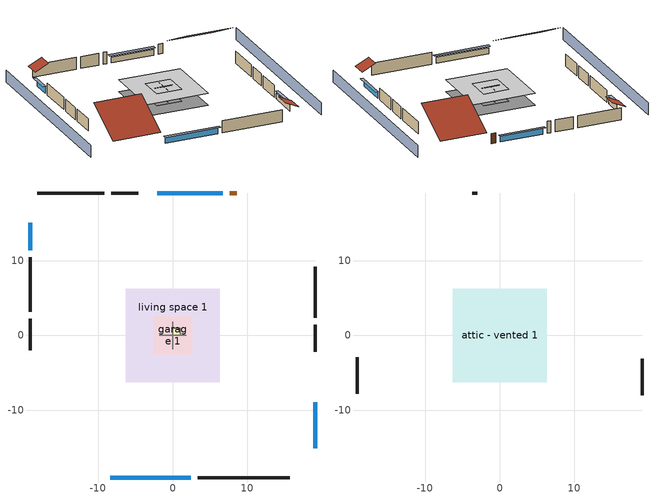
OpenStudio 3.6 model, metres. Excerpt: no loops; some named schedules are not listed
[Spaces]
garage 1
 floor foundation (Slab1 construction): -2.59,-2.59 -2.59,2.59 2.59,2.59 2.59,-2.59 z0
 wall outside (Wall1 construction): -19.08,10.5 -19.08,3.19 z0:2.44
 wall outside (Wall2 construction): -4.6,19.08 -8.26,19.08 z0:2.44
 wall outside (Wall12 construction): 19.08,-2.2 19.08,1.46 z0:2.44
 wall to living space 1 (Wall5 construction Reversed): -1.83,0 1.83,0 z0:2.44
 wall to living space 1 (Wall6 construction Reversed): 0,-1.83 0,1.83 z0:2.44
living space 1
 floor foundation (Slab2 construction): -6.28,-6.28 -6.28,6.28 6.28,6.28 6.28,-6.28 z0
 wall outside (Wall3 construction): 3.36,-19.08 15.65,-19.08 z0:2.44
 wall outside (Wall4 construction): -19.08,2.26 -19.08,-2 z0:2.44
 wall outside (Wall7 construction): -9.19,19.08 -18.15,19.08 z0:2.44
 wall outside (Wall8 construction): 19.08,2.39 19.08,9.21 z0:2.44
 wall outside (AdiabaticWallConstruction): -8.37,-19.08 2.43,-19.08 z0:1.19; -19.08,15.09 -19.08,11.43 z0:1.22; 6.72,19.08 -2.06,19.08 / 19.08,-15.09 19.08,-8.93 z0:1.16
 wall outside (AdiabaticWallConstruction 1): 8.56,19.08 7.65,19.08 z0:2.03
 window (WindowConstruction): -8.37,-19.08 2.43,-19.08 z0:1.19
 window (WindowConstruction 1): -19.08,15.09 -19.08,11.43 z0:1.22
 window (WindowConstruction 2): 6.72,19.08 -2.06,19.08 z0:1.16
 window (WindowConstruction 3): 19.08,-15.09 19.08,-8.93 z0:1.16
 door (Door): 8.56,19.08 7.65,19.08 z0:2.03
air source heat pump airloop ret air space
 floor adiabatic (AdiabaticConst): 0,0 0,1 1,1 1,0 z0
 wall adiabatic (AdiabaticConst): 0,1 0,0 1,0 1,1 0,1 z0:1
 ceiling adiabatic (AdiabaticConst): 1,0 1,1 0,1 0,0 z1
attic - vented 1
 floor to garage 1 (Floor1 construction): -2.59,-2.59 -2.59,2.59 2.59,2.59 2.59,-2.59 z2.44
 floor to living space 1 (Floor2 construction Reversed): -6.28,-6.28 -6.28,6.28 6.28,6.28 6.28,-6.28 z2.44
 wall outside (Wall9 construction): -19.08,-2.93 -19.08,-7.8 z0:2.44
 wall outside (Wall10 construction): 19.08,-8 19.08,-3.13 z0:2.44
 wall outside (Wall11 construction): -2.99,19.08 -3.67,19.08 z0:2.44
 roof outside (Roof1 construction): -9.3,-19.08,2.44 -9.3,-10.33,6.81 -19.08,-10.33,6.81 -19.08,-19.08,2.44
 roof outside (Roof2 construction): -19.08,16.02,2.44 -16.34,16.02,3.81 -16.34,19.08,3.81 -19.08,19.08,2.44
 roof outside (Roof3 construction): 19.08,-16.02,2.44 16.34,-16.02,3.81 16.34,-19.08,3.81 19.08,-19.08,2.44
 roof outside (Roof4 construction): 9.49,19.08,2.44 9.49,10.5,6.73 19.08,10.5,6.73 19.08,19.08,2.44
shading: -8.37,-19.08 2.43,-19.08 z0:1.19; -19.08,15.09 -19.08,11.43 z0:1.22; 6.72,19.08 -2.06,19.08 / 19.08,-15.09 19.08,-8.93 z0:1.16; 23.65,-19.08 23.65,19.08 / -23.65,19.08 -23.65,-19.08 z0:2.44; 2.74,-19.08 -8.67,-19.08 -8.67,-19.69 2.74,-19.69 z1.49; -19.08,11.13 -19.08,15.4 -19.69,15.4 -19.69,11.13 z1.52; -2.36,19.08 7.02,19.08 7.02,19.69 -2.36,19.69 z1.46; 19.08,-8.63 19.08,-15.4 19.69,-15.4 19.69,-8.63 z1.46
[Site]
Gulfport-Biloxi Intl AP_MS_USA: Latitude {deg}=30.4; Longitude {deg}=-89.067; Time Zone {hr}=-6; Elevation {m}=9; Terrain=Suburbs
[Site:GroundTemperature:Shallow]
16.772, 15.5044, 15.4029, 16.0044, 18.4194, 20.823, 22.9069, 24.2269, 24.3391, 23.2654, 21.2347, 18.9048
[Site:GroundTemperature:Deep]
19.6998, 19.6998, 19.6998, 19.6998, 19.6998, 19.6998, 19.6998, 19.6998, 19.6998, 19.6998, 19.6998, 19.6998
[Site:WaterMainsTemperature]
Calculation Method=Schedule; Temperature Schedule=mains temperature schedule
[Building]
Building 1
[Material] Roughness=Rough
Name | Thickness {m} | Conductivity {W/m-K} | Density {kg/m3} | Specific Heat {J/kg-K} | Thermal Absorptance | Solar Absorptance | Visible Absorptance
asphalt or fiberglass shingles | 0.00635 | 0.162714 | 1121.4 | 1465.45 | 0.9 | 0.85 | 0.85
roof rigid ins | 0.00281632 | 0.029427 | 32.04 | 1214.23 | 0.9 | 0.7 | 0.7
osb sheathing 0.5 in. | 0.0127 | 0.115458 | 512.64 | 1214.23 | 0.9 | 0.6 | 0.6
brick veneer | 0.1016 | 0.793375 | 1762.2 | 795.53 | 0.9 | 0.85 | 0.85
osb sheathing 0.5 in. 1 | 0.0127 | 0.115458 | 512.64 | 1214.23 | 0.9 | 0.7 | 0.7
wall stud and cavity | 0.1397 | 0.447971 | 139.0536 | 1170.24 | 0.9 | 0.6 | 0.6
wall stud and cavity 1 | 0.1397 | 0.0953452 | 139.0536 | 1170.24 | 0.9 | 0.7 | 0.7
gypsum board | 0.0127 | 0.160291 | 801 | 837.4 | 0.9 | 0.6 | 0.6
osb sheathing 0.5 in. 2; osb sheathing 0.5 in. 3 | 0.0127 | 0.115458 | 512.64 | 1214.23
wall stud and cavity 2 | 0.1397 | 0.0926261 | 139.0536 | 1170.24 | 0.9 | 0.7 | 0.7
ceiling stud and cavity | 0.1397 | 1.39189 | 65.682 | 1177.47 | 0.9 | 0.7 | 0.7
ceiling loosefill ins | 0.169333 | 0.0480833 | 16.02 | 1046.75 | 0.9 | 0.7 | 0.7
ceiling stud and cavity 1 | 0.1397 | 0.0824711 | 65.682 | 1177.47 | 0.9 | 0.7 | 0.7
concrete 4.0 in. | 0.1016 | 1.803125 | 2242.8 | 837.4 | 0.9 | 0.7 | 0.7
floor covering | 0.0127 | 0.0450781 | 54.468 | 1339.84 | 0.9 | 0.9 | 0.9
wood siding; wood siding 1 | 0.0254 | 0.102417 | 544.68 | 1172.36
wall rigid ins | 0.512978 | 0.029427 | 32.04 | 1214.23 | 0.9 | 0.7 | 0.7
wall stud and cavity 3 | 0.0889 | 0.380278 | 52.3479 | 1209.89 | 0.9 | 0.7 | 0.7
door material | 0.04445 | 0.0612267 | 512.64 | 1214.23 | 0.9 | 0.7 | 0.7
wall stud and cavity 4 | 0.0889 | 0.391764 | 83.0341 | 1211.67 | 0.9 | 0.7 | 0.7
furniture material living space 1; furniture material garage 1 | 0.1524 | 0.115458 | 640.8 | 1214.23 | 0.9 | 0.6 | 0.6
[Construction]
Roof1 construction; Roof2 construction; Roof3 construction; Roof4 construction: asphalt or fiberglass shingles, roof rigid ins, osb sheathing 0.5 in.
Wall1 construction; Wall2 construction: brick veneer, osb sheathing 0.5 in. 1, wall stud and cavity
Wall3 construction; Wall4 construction: brick veneer, osb sheathing 0.5 in. 1, wall stud and cavity 1, gypsum board
Wall5 construction Reversed: gypsum board, wall stud and cavity 2, osb sheathing 0.5 in. 2
Wall6 construction Reversed: gypsum board, wall stud and cavity 2, osb sheathing 0.5 in. 3
Wall7 construction; Wall8 construction: brick veneer, osb sheathing 0.5 in. 2, wall stud and cavity 1, gypsum board
Wall9 construction; Wall10 construction; Wall11 construction; Wall12 construction: brick veneer, osb sheathing 0.5 in. 2, wall stud and cavity
Floor1 construction: ceiling stud and cavity
Floor2 construction Reversed: gypsum board, ceiling stud and cavity 1, ceiling loosefill ins
Slab1 construction: concrete 4.0 in.
Slab2 construction: concrete 4.0 in., floor covering
WindowConstruction; WindowConstruction 1; WindowConstruction 2; WindowConstruction 3: WindowMaterial
AdiabaticWallConstruction: wood siding, wall rigid ins, wall stud and cavity 3, gypsum board
Door: door material
AdiabaticWallConstruction 1: wood siding 1, wall rigid ins, wall stud and cavity 3, gypsum board
PartitionWallConstruction: gypsum board, wall stud and cavity 4, gypsum board
furniture construction living space 1: furniture material living space 1
furniture construction garage 1: furniture material garage 1
AdiabaticConst: Adiabatic
[WindowMaterial:SimpleGlazingSystem]
WindowMaterial: U-Factor {W/m2-K}=6.58648; Solar Heat Gain Coefficient=0.76
[Material:NoMass]
Adiabatic: Roughness=Rough; Thermal Resistance {m2-K/W}=176.1
[ThermalZone] Use Ideal Air Loads=No
Name | Volume {m3} | Thermostat
living space | 384.656 | living space temperature setpoint
attic - vented | 186.8
garage | 65.242
air source heat pump airloop ret air zone | 1
[Sizing:Zone] Zone Cooling Design Supply Air Temperature Input Method=SupplyAirTemperature; Zone Cooling Design Supply Air Temperature {C}=14; Zone Cooling Design Supply Air Temperature Difference {deltaC}=11.11; Zone Heating Design Supply Air Temperature Input Method=SupplyAirTemperature; Zone Heating Design Supply Air Temperature {C}=40; Zone Heating Design Supply Air Temperature Difference {deltaC}=11.11; Zone Cooling Design Supply Air Humidity Ratio {kg-H2O/kg-air}=0.0085; Zone Heating Design Supply Air Humidity Ratio {kg-H2O/kg-air}=0.008; Cooling Design Air Flow Method=DesignDay; Heating Design Air Flow Method=DesignDay; Account for Dedicated Outdoor Air System=No; Dedicated Outdoor Air System Control Strategy=NeutralSupplyAir; Dedicated Outdoor Air Low Setpoint Temperature for Design {C}=autosize; Dedicated Outdoor Air High Setpoint Temperature for Design {C}=autosize; Zone Load Sizing Method=Sensible Load Only No Latent Load; Zone Latent Cooling Design Supply Air Humidity Ratio Input Method=HumidityRatioDifference; Zone Cooling Design Supply Air Humidity Ratio Difference {kgWater/kgDryAir}=0.005; Zone Latent Heating Design Supply Air Humidity Ratio Input Method=HumidityRatioDifference; Zone Humidification Design Supply Air Humidity Ratio Difference {kgWater/kgDryAir}=0.005
attic - vented; air source heat pump airloop ret air zone
[Space]
Name | Thermal Zone
living space 1 | living space
attic - vented 1 | attic - vented
garage 1 | garage
air source heat pump airloop ret air space | air source heat pump airloop ret air zone
[ThermostatSetpoint:DualSetpoint]
living space temperature setpoint: Heating Setpoint Temperature Schedule=heating setpoint; Cooling Setpoint Temperature Schedule=cooling setpoint
[Foundation:Kiva] Wall Height Above Grade {m}=0.1016; Wall Depth Below Slab {m}=0.2032
Name | Initial Indoor Air Temperature {C}
Foundation Kiva 1 | 19.1125
Foundation Kiva 2 | 21.4461
[Foundation:Kiva:Settings]
Soil Conductivity {W/m-K}=1.731; Soil Density {kg/m3}=1842.3; Soil Specific Heat {J/kg-K}=418.7; Ground Solar Absorptivity=0.9; Ground Thermal Absorptivity=0.9; Ground Surface Roughness {m}=0.03; Far-Field Width {m}=40; Deep-Ground Boundary Condition=ZeroFlux; Deep-Ground Depth {m}=40; Minimum Cell Dimension {m}=0.2; Maximum Cell Growth Coefficient=3; Simulation Timestep=Timestep
[SurfaceProperty:ExposedFoundationPerimeter] Exposed Perimeter Calculation Method=TotalExposedPerimeter
Name | Total Exposed Perimeter {m}
Slab1 | 14.6304
Slab2 | 47.27448
[EnergyManagementSystem:Actuator]
Name | Actuated Component | Actuated Component Type | Actuated Component Control Type | Zone or Space
fixedwindow0_actuator | Window1 | Surface | View Factor To Ground
fixedwindow1_actuator | Window2 | Surface | View Factor To Ground
fixedwindow2_actuator | Window3 | Surface | View Factor To Ground
fixedwindow3_actuator | Window4 | Surface | View Factor To Ground
water_heater_ec_adj_act | water heater EC adjustment | OtherEquipment | Power Level | garage 1
air_source_heat_pump_airloop_0_SupSensLkToLv_equip_act | air_source_heat_pump_airloop_0_SupSensLkToLv equip | OtherEquipment | Power Level | living space 1
air_source_heat_pump_airloop_0_SupLatLkToLv_equip_act | air_source_heat_pump_airloop_0_SupLatLkToLv equip | OtherEquipment | Power Level | living space 1
air_source_heat_pump_airloop_0_SupCondToLv_equip_act | air_source_heat_pump_airloop_0_SupCondToLv equip | OtherEquipment | Power Level | living space 1
air_source_heat_pump_airloop_0_RetCondToRP_equip_act | air_source_heat_pump_airloop_0_RetCondToRP equip | OtherEquipment | Power Level | air source heat pump airloop ret air space
air_source_heat_pump_airloop_0_RetSensLkToRP_equip_act | air_source_heat_pump_airloop_0_RetSensLkToRP equip | OtherEquipment | Power Level | air source heat pump airloop ret air space
air_source_heat_pump_airloop_0_RetLatLkToRP_equip_act | air_source_heat_pump_airloop_0_RetLatLkToRP equip | OtherEquipment | Power Level | air source heat pump airloop ret air space
air_source_heat_pump_airloop_0_SupCondToDZ_equip_act | air_source_heat_pump_airloop_0_SupCondToDZ equip | OtherEquipment | Power Level | attic - vented 1
air_source_heat_pump_airloop_0_RetCondToDZ_equip_act | air_source_heat_pump_airloop_0_RetCondToDZ equip | OtherEquipment | Power Level | attic - vented 1
air_source_heat_pump_airloop_0_SupSensLkToDZ_equip_act | air_source_heat_pump_airloop_0_SupSensLkToDZ equip | OtherEquipment | Power Level | attic - vented 1
air_source_heat_pump_airloop_0_SupLatLkToDZ_equip_act | air_source_heat_pump_airloop_0_SupLatLkToDZ equip | OtherEquipment | Power Level | attic - vented 1
air_source_heat_pump_airloop_0_ZoneMixDZToLv_mix_act | air_source_heat_pump_airloop_0_ZoneMixDZToLv mix | ZoneMixing | Air Exchange Flow Rate
air_source_heat_pump_airloop_0_ZoneMixLvToDZ_mix_act | air_source_heat_pump_airloop_0_ZoneMixLvToDZ mix | ZoneMixing | Air Exchange Flow Rate
natural_vent_flow_act | natural vent flow | Zone Infiltration | Air Exchange Flow Rate
whole_house_fan_flow_act | whole house fan flow | Zone Infiltration | Air Exchange Flow Rate
whole_house_fan_act | whole house fan | ElectricEquipment | Electricity Rate | living space 1
whole_house_fan_mix_act | whole house fan mix | ZoneMixing | Air Exchange Flow Rate
mech_vent_house_fan_cfis_act | mech vent house fan cfis | ElectricEquipment | Electricity Rate | living space 1
infil_flow_act | infil flow | Zone Infiltration | Air Exchange Flow Rate
mech_vent_house_fan_sensible_load_equip_act | mech vent house fan sensible load equip | OtherEquipment | Power Level | living space 1
mech_vent_house_fan_latent_load_equip_act | mech vent house fan latent load equip | OtherEquipment | Power Level | living space 1
[EnergyManagementSystem:Sensor]
Name | Output Variable or Output Meter Index Key | Output Variable or Output Meter
fixedwindow_shading_coefficient | trans schedule winter=0.85 summer=0.7 | Schedule Value
cool_season | cooling season schedule | Schedule Value
out_pb_s |  | Site Outdoor Air Barometric Pressure
out_wt_s |  | Site Outdoor Air Humidity Ratio
site_vw_s |  | Site Wind Speed
air_source_heat_pump_airloop_AH_MFR_s | Node 6 | System Node Mass Flow Rate
air_source_heat_pump_airloop_AH_VFR_s | Node 6 | System Node Current Density Volume Flow Rate
air_source_heat_pump_airloop_AH_Tout_s | Node 6 | System Node Temperature
air_source_heat_pump_airloop_AH_Wout_s | Node 6 | System Node Humidity Ratio
air_source_heat_pump_airloop_RA_T_s | Node 9 | System Node Temperature
air_source_heat_pump_airloop_Ra_W_s | Node 9 | System Node Humidity Ratio
air_source_heat_pump_airloop_0_DZ_T_s | attic - vented | Zone Air Temperature
air_source_heat_pump_airloop_0_DZ_W_s | attic - vented | Zone Mean Air Humidity Ratio
natural_vent_s | natural vent schedule | Schedule Value
htg_sp_s | heating setpoint | Schedule Value
clg_sp_s | cooling setpoint | Schedule Value
mech_vent_range_fan_0_sch_s | mech vent range fan 0 schedule | Schedule Value
mech_vent_bath_fan_0_sch_s | mech vent bath fan 0 schedule | Schedule Value
clothes_dryer_exhaust_0_sch_s | clothes_dryer | Schedule Value
htg_load_liv |  | Heating:EnergyTransfer:Zone:LIVING SPACE
clg_load_liv |  | Cooling:EnergyTransfer:Zone:LIVING SPACE
htg_load_tot |  | Heating:EnergyTransfer
clg_load_tot |  | Cooling:EnergyTransfer
[EnergyManagementSystem:Program]
fixedwindow_view_factor_to_ground_program: Set fixedwindow0_actuator = 0.5*fixedwindow_shading_coefficient; Set fixedwindow1_actuator = 0.5*fixedwindow_shading_coefficient; Set fixedwindow2_actuator = 0.5*fixedwindow_shading_coefficient; Set fixedwindow3_actuator = 0.5*fixedwindow_shading_coefficient
air_source_heat_pump_supply_fan_disaggregate_program: Set air_source_heat_pump_supply_fan_clg = 0; Set air_source_heat_pump_supply_fan_primary_htg = 0; Set air_source_heat_pump_supply_fan_backup_htg = 0; If air_source_heat_pump_clg_coil_s > 0; Set air_source_heat_pump_supply_fan_clg = air_source_heat_pump_supply_fan_s; ElseIf (air_source_heat_pump_htg_coil_s > 0) && (air_source_heat_pump_backup_htg_coil_s > 0); Set air_source_heat_pump_supply_fan_primary_htg = air_source_heat_pump_supply_fan_s * air_source_heat_pump_htg_coil_s / (air_source_heat_pump_htg_coil_s + air_source_heat_pump_backup_htg_coil_s); Set air_source_heat_pump_supply_fan_backup_htg = air_source_heat_pump_supply_fan_s * air_source_heat_pump_backup_htg_coil_s / (air_source_heat_pump_htg_coil_s + air_source_heat_pump_backup_htg_coil_s); ElseIf air_source_heat_pump_htg_coil_s > 0; Set air_source_heat_pump_supply_fan_primary_htg = air_source_heat_pump_supply_fan_s; ElseIf air_source_heat_pump_backup_htg_coil_s > 0; Set air_source_heat_pump_supply_fan_backup_htg = air_source_heat_pump_supply_fan_s; EndIf
water_heater_EC_adj: Set dhw_e_cons = water_heater_energy + water_heater_on_cycle_parasitic + water_heater_off_cycle_parasitic; Set water_heater_ec_adj_act = 0.0 * dhw_e_cons; Set ec_adj_energy = water_heater_ec_adj_act * 3600 * SystemTimeStep
air_source_heat_pump_airloop_0_duct_program: Set air_source_heat_pump_airloop_AH_MFR = air_source_heat_pump_airloop_AH_MFR_s; Set air_source_heat_pump_airloop_Fan_RTF = 0; Set air_source_heat_pump_airloop_Fan_RTF = air_source_heat_pump_airloop_Fan_RTF + air_source_heat_pump_airloop_Fan_RTF_s; Set air_source_heat_pump_airloop_Fan_RTF = air_source_heat_pump_airloop_Fan_RTF + air_source_heat_pump_airloop_Fan_RTF_s_1; Set air_source_heat_pump_airloop_AH_VFR = air_source_heat_pump_airloop_AH_VFR_s; Set air_source_heat_pump_airloop_AH_Tout = air_source_heat_pump_airloop_AH_Tout_s; Set air_source_heat_pump_airloop_AH_Wout = air_source_heat_pump_airloop_AH_Wout_s; Set air_source_heat_pump_airloop_RA_T = air_source_heat_pump_airloop_RA_T_s; Set air_source_heat_pump_airloop_Ra_W = air_source_heat_pump_airloop_Ra_W_s; Set air_source_heat_pump_airloop_0_DZ_T = air_source_heat_pump_airloop_0_DZ_T_s; Set air_source_heat_pump_airloop_0_DZ_W = air_source_heat_pump_airloop_0_DZ_W_s; Run air_source_heat_pump_airloop_0_duct_subroutine; Set air_source_heat_pump_airloop_0_SupSensLkToLv_equip_act = air_source_heat_pump_airloop_0_SupSensLkToLv; Set air_source_heat_pump_airloop_0_SupLatLkToLv_equip_act = air_source_heat_pump_airloop_0_SupLatLkToLv; Set air_source_heat_pump_airloop_0_SupCondToLv_equip_act = air_source_heat_pump_airloop_0_SupCondToLv; Set air_source_heat_pump_airloop_0_RetSensLkToRP_equip_act = air_source_heat_pump_airloop_0_RetSensLkToRP; Set air_source_heat_pump_airloop_0_RetLatLkToRP_equip_act = air_source_heat_pump_airloop_0_RetLatLkToRP; Set air_source_heat_pump_airloop_0_RetCondToRP_equip_act = air_source_heat_pump_airloop_0_RetCondToRP; Set air_source_heat_pump_airloop_0_RetCondToDZ_equip_act = air_source_heat_pump_airloop_0_RetCondToDZ; Set air_source_heat_pump_airloop_0_SupCondToDZ_equip_act = air_source_heat_pump_airloop_0_SupCondToDZ; Set air_source_heat_pump_airloop_0_SupSensLkToDZ_equip_act = air_source_heat_pump_airloop_0_SupSensLkToDZ; Set air_source_heat_pump_airloop_0_SupLatLkToDZ_equip_act = air_source_heat_pump_airloop_0_SupLatLkToDZ; Set air_source_heat_pump_airloop_0_ZoneMixDZToLv_mix_act = air_source_heat_pump_airloop_0_ZoneMixDZToLv; Set air_source_heat_pump_airloop_0_ZoneMixLvToDZ_mix_act = air_source_heat_pump_airloop_0_ZoneMixLvToDZ
natural_vent_program: Set Tin = airflow_tin_s; Set Tout = airflow_tt_s; Set Wout = out_wt_s; Set Pbar = out_pb_s; Set Phiout = (@RhFnTdbWPb Tout Wout Pbar); Set MaxHR = 0.0115; Set MaxRH = 0.7; Set Tnvsp = (htg_sp_s + clg_sp_s) / 2; Set NVavail = natural_vent_s; Set ClgSsnAvail = cool_season; Set natural_vent_flow_act = 0; Set whole_house_fan_flow_act = 0; Set whole_house_fan_mix_act = 0; Set whole_house_fan_act = 0; If ((Wout < MaxHR) && (Phiout < MaxRH) && (Tin > Tout) && (Tin > Tnvsp) && (ClgSsnAvail > 0)); Set WHF_Flow = 0; Set Adj = (Tin-Tnvsp)/(Tin-Tout); Set Adj = (@Min Adj 1); Set Adj = (@Max Adj 0); If (WHF_Flow > 0); Set whole_house_fan_flow_act = WHF_Flow*Adj; Set whole_house_fan_mix_act = WHF_Flow*Adj; Set WHF_W = 0; Set whole_house_fan_act = WHF_W*Adj; ElseIf (NVavail > 0); Set NVArea = 13908.031022592; Set Cs = 8.963020389461627e-05; Set Cw = 6.158219665777789e-05; Set Tdiff = Tin-Tout; Set dT = (@Abs Tdiff); Set Vwind = site_vw_s; Set SGNV = NVArea*Adj*((((Cs*dT)+(Cw*(Vwind^2)))^0.5)/1000); Set MaxNV = 2.1369780228096005; Set natural_vent_flow_act = (@Min SGNV MaxNV); EndIf; EndIf
infil_program: Set p_m = 0.14; Set p_s = 0.22; Set s_m = 270; Set s_s = 370; Set z_m = 9.99744; Set z_s = 2.4384; Set f_t = (((s_m/z_m)^p_m)*((z_s/s_s)^p_s)); Set Tdiff = airflow_tin_s-airflow_tt_s; Set dT = @Abs Tdiff; Set c = 0.1259; Set Cs = 0.0562; Set Cw = 0.1613; Set n = 0.65; Set sft = (f_t*0.5); Set temp1 = ((c*Cw)*((sft*site_vw_s)^(2*n)))^2; Set Qinf = (((c*Cs*(dT^n))^2)+temp1)^0.5; Set Qinf = (@Max Qinf 0); Set mech_vent_house_fan_sensible_load_equip_act = 0.0; Set mech_vent_house_fan_latent_load_equip_act = 0.0; Set OASupInPb = out_pb_s; Set OASupInTemp = airflow_tt_s; Set OASupInW = out_wt_s; Set OASupRho = (@RhoAirFnPbTdbW OASupInPb OASupInTemp OASupInW); Set OASupCp = (@CpAirFnW OASupInW); Set OASupInEnth = (@HFnTdbW OASupInTemp OASupInW); Set ZoneTemp = airflow_tin_s; Set ZoneW = airflow_win_s; Set ZoneCp = (@CpAirFnW ZoneW); Set ZoneAirEnth = (@HFnTdbW ZoneTemp ZoneW); Set mech_vent_house_fan_cfis_act = 0.0; Set QWHV_cfis_sup = 0.0; Set QWHV_cfis_suppl_sup = 0.0; Set QWHV_cfis_suppl_exh = 0.0; Set Qrange = 0; Set Qrange = Qrange + 0.04719 * mech_vent_range_fan_0_sch_s; Set Qbath = 0; Set Qbath = Qbath + 0.04719 * mech_vent_bath_fan_0_sch_s; Set Qdryer = 0; Set Qdryer = Qdryer + 0.22303 * clothes_dryer_exhaust_0_sch_s; Set QWHV_sup = 0.0; Set QWHV_exh = 0.0; Set Qexhaust = Qrange + Qbath + Qdryer + QWHV_exh + QWHV_cfis_suppl_exh; Set Qsupply = QWHV_sup + QWHV_cfis_sup + QWHV_cfis_suppl_sup; Set Qfan = (@Max Qexhaust Qsupply); If Qfan > 0; Set Qavg = ((Qexhaust + Qsupply) / 2.0); If ((@Abs (Qexhaust - Qavg)) / Qavg) <= 0.1; Set phi = 1; Else; Set phi = (Qinf / (Qinf + Qfan)); EndIf; Set Qinf_adj = phi * Qinf; Else; Set Qinf_adj = Qinf; EndIf; Set infil_flow_act = Qinf_adj; Set Qload = Qfan; Set Effectiveness_Sens = 0.0; Set Effectiveness_Lat = 0.0; Set Fan_MFR = Qload * OASupRho; Set ZoneInEnth = OASupInEnth; Set ZoneInTemp = OASupInTemp; Set FanTotalToLv = Fan_MFR * (ZoneInEnth - ZoneAirEnth); Set FanSensToLv = Fan_MFR * ZoneCp * (ZoneInTemp - ZoneTemp); Set FanLatToLv = FanTotalToLv - FanSensToLv; Set mech_vent_house_fan_sensible_load_equip_act = mech_vent_house_fan_sensible_load_equip_act + FanSensToLv; Set mech_vent_house_fan_latent_load_equip_act = mech_vent_house_fan_latent_load_equip_act + FanLatToLv
unmet_hours_program: Set htg_unmet_hours = 0; Set clg_unmet_hours = 0; If ((DayOfYear >= 1) && (DayOfYear <= 365)); Set htg_unmet_hours = htg_unmet_hours + zone_htg_unmet_s; EndIf; If ((DayOfYear >= 1) && (DayOfYear <= 365)); Set clg_unmet_hours = clg_unmet_hours + zone_clg_unmet_s; EndIf
total_loads_program: Set loads_htg_tot = 0; Set loads_clg_tot = 0; If htg_load_liv > 0; Set loads_htg_tot = (htg_load_tot - clg_load_tot) * 1.0; ElseIf clg_load_liv > 0; Set loads_clg_tot = (clg_load_tot - htg_load_tot) * 1.0; EndIf
[EnergyManagementSystem:ProgramCallingManager]
fixedwindow_view_factor_to_ground_program calling manager: BeginZoneTimestepAfterInitHeatBalance; fixedwindow_view_factor_to_ground_program
air source heat pump supply fan disaggregate program calling manager: EndOfSystemTimestepBeforeHVACReporting; air_source_heat_pump_supply_fan_disaggregate_program
water heater EC_adj ProgramManager: EndOfSystemTimestepBeforeHVACReporting; water_heater_EC_adj
air_source_heat_pump_airloop_0_duct_program calling manager: EndOfSystemTimestepAfterHVACReporting; air_source_heat_pump_airloop_0_duct_program
natural_vent_program calling manager: BeginZoneTimestepAfterInitHeatBalance; natural_vent_program
infil_program calling manager: BeginZoneTimestepAfterInitHeatBalance; infil_program
unmet_hours_program calling manager: EndOfZoneTimestepBeforeZoneReporting; unmet_hours_program
total_loads_program calling manager: EndOfZoneTimestepAfterZoneReporting; total_loads_program
[InternalMass:Definition] Design Level Calculation Method=SurfaceArea
Name | Construction | Surface Area {m2}
partition wall mass | PartitionWallConstruction | 157.749
furniture mass living space 1 | furniture construction living space 1 | 63.0997
furniture mass garage 1 | furniture construction garage 1 | 2.67561
[InternalMass] Multiplier=1
Name | Internal Mass Definition | Space or SpaceType
partition wall mass | partition wall mass | living space 1
furniture mass living space 1 | furniture mass living space 1 | living space 1
furniture mass garage 1 | furniture mass garage 1 | garage 1
[External:File]
External File 1: File=C:/Users/ylou2/Desktop/resstock-3.1.0/national_baseline/run3/run/in.schedules.csv
[People:Definition]
occupants: Number of People Calculation Method=People; Number of People {people}=1; Fraction Radiant=0.314171; Sensible Heat Fraction=0.56303; Carbon Dioxide Generation Rate {m3/s-W}=0; Enable ASHRAE 55 Comfort Warnings=No; Mean Radiant Temperature Calculation Type=ZoneAveraged
[People]
occupants: People Definition=occupants; Space or SpaceType=living space 1; Number of People Schedule=occupants; Activity Level Schedule=occupants activity schedule; Multiplier=1
[EnergyManagementSystem:OutputVariable] Type of Data in Variable=Summed; Update Frequency=SystemTimestep; Units=J
Name | EMS Variable | EMS Program or Subroutine
air source heat pump supply fan clg disaggregate | air_source_heat_pump_supply_fan_clg | air_source_heat_pump_supply_fan_disaggregate_program
air source heat pump supply fan htg primary disaggregate | air_source_heat_pump_supply_fan_primary_htg | air_source_heat_pump_supply_fan_disaggregate_program
air source heat pump supply fan htg backup disaggregate | air_source_heat_pump_supply_fan_backup_htg | air_source_heat_pump_supply_fan_disaggregate_program
water heater EC adjustment outvar | ec_adj_energy | water_heater_EC_adj
[ElectricEquipment:Definition] Design Level Calculation Method=EquipmentLevel
Name | Design Level {W} | Fraction Latent | Fraction Radiant | Fraction Lost
ceiling fan | 29.003 | 0 | 0.558 | 0
clothes washer | 175.731 | 0.03 | 0.162 | 0.7
clothes dryer | 6806.06 | 0.015 | 0.081 | 0.85
fridge | 59.9898 | 0 | 0.6 | 0
cooking range | 2157.05 | 0.08 | 0.432 | 0.2
misc plug loads | 431.712 | 0.021 | 0.558 | 0.049
whole house fan; mech vent house fan | 0 | 0 | 0 | 1
mech vent house fan cfis | 0 | 0 | 0 | 0
mech vent range fan 0; mech vent bath fan 0 | 30 | 0 | 0 | 1
[ElectricEquipment] Space or SpaceType=living space 1
Name | Electric Equipment Definition | Schedule
ceiling fan | ceiling fan | ceiling_fan
clothes washer | clothes washer | clothes_washer
clothes dryer | clothes dryer | clothes_dryer
fridge | fridge | fridge
cooking range | cooking range | cooking_range
misc plug loads | misc plug loads | plug_loads_other
whole house fan | whole house fan | Always On Discrete
mech vent house fan | mech vent house fan | mech vent house fan schedule
mech vent house fan cfis | mech vent house fan cfis | mech vent house fan cfis schedule
mech vent range fan 0 | mech vent range fan 0 | mech vent range fan 0 schedule
mech vent bath fan 0 | mech vent bath fan 0 | mech vent bath fan 0 schedule
[OtherEquipment:Definition] Design Level Calculation Method=EquipmentLevel
Name | Design Level {W} | Fraction Latent | Fraction Radiant | Fraction Lost
water heater EC adjustment | 0.01 | 0 | 0 | 1
water sensible | -249.839 | 0 | 0.6 | 0
water latent | 253.504 | 1 | 0 | 0
air_source_heat_pump_airloop_0_SupSensLkToLv equip; air_source_heat_pump_airloop_0_SupCondToLv equip; air_source_heat_pump_airloop_0_RetCondToRP equip; air_source_heat_pump_airloop_0_RetSensLkToRP equip; air_source_heat_pump_airloop_0_SupCondToDZ equip; air_source_heat_pump_airloop_0_RetCondToDZ equip; air_source_heat_pump_airloop_0_SupSensLkToDZ equip; mech vent house fan sensible load equip | 0 | 0 | 0 | 0
air_source_heat_pump_airloop_0_SupLatLkToLv equip; air_source_heat_pump_airloop_0_RetLatLkToRP equip; air_source_heat_pump_airloop_0_SupLatLkToDZ equip; mech vent house fan latent load equip | 0 | 1 | 0 | 0
[OtherEquipment]
Name | Other Equipment Definition | Space or SpaceType | Schedule | Fuel Type
water heater EC adjustment | water heater EC adjustment | garage 1 | Always On Discrete | Electricity
water sensible | water sensible | living space 1 | hot_water_fixtures | None
water latent | water latent | living space 1 | hot_water_fixtures | None
air_source_heat_pump_airloop_0_SupSensLkToLv equip | air_source_heat_pump_airloop_0_SupSensLkToLv equip | living space 1 | Always On Discrete | None
air_source_heat_pump_airloop_0_SupLatLkToLv equip | air_source_heat_pump_airloop_0_SupLatLkToLv equip | living space 1 | Always On Discrete | None
air_source_heat_pump_airloop_0_SupCondToLv equip | air_source_heat_pump_airloop_0_SupCondToLv equip | living space 1 | Always On Discrete | None
air_source_heat_pump_airloop_0_RetCondToRP equip | air_source_heat_pump_airloop_0_RetCondToRP equip | air source heat pump airloop ret air space | Always On Discrete | None
air_source_heat_pump_airloop_0_RetSensLkToRP equip | air_source_heat_pump_airloop_0_RetSensLkToRP equip | air source heat pump airloop ret air space | Always On Discrete | None
air_source_heat_pump_airloop_0_RetLatLkToRP equip | air_source_heat_pump_airloop_0_RetLatLkToRP equip | air source heat pump airloop ret air space | Always On Discrete | None
air_source_heat_pump_airloop_0_SupCondToDZ equip | air_source_heat_pump_airloop_0_SupCondToDZ equip | attic - vented 1 | Always On Discrete | None
air_source_heat_pump_airloop_0_RetCondToDZ equip | air_source_heat_pump_airloop_0_RetCondToDZ equip | attic - vented 1 | Always On Discrete | None
air_source_heat_pump_airloop_0_SupSensLkToDZ equip | air_source_heat_pump_airloop_0_SupSensLkToDZ equip | attic - vented 1 | Always On Discrete | None
air_source_heat_pump_airloop_0_SupLatLkToDZ equip | air_source_heat_pump_airloop_0_SupLatLkToDZ equip | attic - vented 1 | Always On Discrete | None
mech vent house fan sensible load equip | mech vent house fan sensible load equip | living space 1 | Always On Discrete | None
mech vent house fan latent load equip | mech vent house fan latent load equip | living space 1 | Always On Discrete | None
[WaterUse:Equipment:Definition]
Name | Peak Flow Rate {m3/s} | Target Temperature Schedule
dhw fixtures | 1.14348e-05 | mixed water temperature schedule
clothes washer | 6.18645e-06
[WaterUse:Equipment]
Name | Water Use Equipment Definition | Flow Rate Fraction Schedule
dhw fixtures | dhw fixtures | hot_water_fixtures
dhw distribution waste | dhw distribution waste | hot_water_fixtures
clothes washer | clothes washer | hot_water_clothes_washer
[Lights:Definition] Design Level Calculation Method=LightingLevel; Fraction Radiant=0.6; Fraction Visible=0.2; Return Air Fraction=0
Name | Lighting Level {W}
interior lighting | 268.821
garage lighting | 10.7971
[Lights] Fraction Replaceable=1
Name | Lights Definition | Space or SpaceType | Schedule
interior lighting | interior lighting | living space 1 | lighting_interior
garage lighting | garage lighting | garage 1 | lighting_garage
[Exterior:Lights:Definition]
exterior lighting: Design Level {W}=16.7137
[Exterior:Lights]
exterior lighting: Exterior Lights Definition=exterior lighting; Schedule=exterior lighting schedule
[AirLoopHVAC:ReturnPlenum]
Air Loop HVAC Return Plenum 1: ThermalZone=air source heat pump airloop ret air zone
[ZoneMixing] Schedule=Always On Continuous; Design Flow Rate Calculation Method=Flow/Zone; Design Flow Rate {m3/s}=0
Name | Zone or Space | Source Zone or Space
air_source_heat_pump_airloop_0_ZoneMixDZToLv mix | living space | attic - vented
air_source_heat_pump_airloop_0_ZoneMixLvToDZ mix; whole house fan mix | attic - vented | living space
[SpaceInfiltration:DesignFlowRate] Space or SpaceType=living space 1; Schedule=Always On Discrete; Design Flow Rate Calculation Method=Flow/Space; Design Flow Rate {m3/s}=0
natural vent flow; whole house fan flow; infil flow
[SpaceInfiltration:EffectiveLeakageArea] Schedule=Always On Discrete
Name | Space or SpaceType | Effective Air Leakage Area {cm2} | Stack Coefficient | Wind Coefficient
infil|garage 1 | garage 1 | 203.878 | 0.000129067 | 4.38083e-05
infil|attic - vented 1 | attic - vented 1 | 6149.57 | 0.000473434 | 4.0849e-05
[Schedule:Ruleset]
Name | Default Day Schedule
heating setpoint | heating setpoint default day
cooling setpoint | cooling setpoint default day
trans schedule winter=0.85 summer=0.7 | trans schedule winter=0.85 summer=0.7 default day
fridge | fridge default day
exterior lighting schedule | exterior lighting schedule default day
cooling season schedule | cooling season schedule default day
natural vent schedule | natural vent schedule default day
mech vent range fan 0 schedule | mech vent range fan 0 schedule default day
mech vent bath fan 0 schedule | mech vent bath fan 0 schedule default day
[Schedule:Day]
heating setpoint default day; cooling setpoint default day; fridge default day; exterior lighting schedule default day; mech vent range fan 0 schedule default day; mech vent bath fan 0 schedule default day: 24, 0, 0
heating setpoint allday1: 2, 0, 17.7778, 17, 0, 21.1111, 24, 0, 17.7778
cooling setpoint allday1: 24, 0, 23.8889
fridge allday1; fridge allday12: 1, 0, 0.610949, 2, 0, 0.595675, 3, 0, 0.580401, 4, 0, 0.565128, 6, 0, 0.549854, 7, 0, 0.580401, 8, 0, 0.610949, 10, 0, 0.626223, 12, 0, 0.610949, 15, 0, 0.641496, 16, 0, 0.626223, 17, 0, 0.672044, 18, 0, 0.733139, 19, 0, 0.763686, 20, 0, 0.733139, 21, 0, 0.717865, 22, 0, 0.702591, 23, 0, 0.672044, 24, 0, 0.626223
fridge allday2: 1, 0, 0.609489, 2, 0, 0.594252, 3, 0, 0.579015, 4, 0, 0.563777, 6, 0, 0.54854, 7, 0, 0.579015, 8, 0, 0.609489, 10, 0, 0.624726, 12, 0, 0.609489, 15, 0, 0.639964, 16, 0, 0.624726, 17, 0, 0.670438, 18, 0, 0.731387, 19, 0, 0.761861, 20, 0, 0.731387, 21, 0, 0.71615, 22, 0, 0.700912, 23, 0, 0.670438, 24, 0, 0.624726
fridge allday3: 1, 0, 0.791241, 2, 0, 0.77146, 3, 0, 0.751679, 4, 0, 0.731898, 6, 0, 0.712117, 7, 0, 0.751679, 8, 0, 0.791241, 10, 0, 0.811022, 12, 0, 0.791241, 15, 0, 0.830803, 16, 0, 0.811022, 17, 0, 0.870365, 18, 0, 0.949489, 19, 0, 0.989051, 20, 0, 0.949489, 21, 0, 0.929708, 22, 0, 0.909927, 23, 0, 0.870365, 24, 0, 0.811022
fridge allday6: 1, 0, 0.8, 2, 0, 0.78, 3, 0, 0.76, 4, 0, 0.74, 6, 0, 0.72, 7, 0, 0.76, 8, 0, 0.8, 10, 0, 0.82, 12, 0, 0.8, 15, 0, 0.84, 16, 0, 0.82, 17, 0, 0.88, 18, 0, 0.96, 19, 0, 1, 20, 0, 0.96, 21, 0, 0.94, 22, 0, 0.92, 23, 0, 0.88, 24, 0, 0.82
fridge allday10: 1, 0, 0.679562, 2, 0, 0.662573, 3, 0, 0.645584, 4, 0, 0.628595, 6, 0, 0.611606, 7, 0, 0.645584, 8, 0, 0.679562, 10, 0, 0.696551, 12, 0, 0.679562, 15, 0, 0.71354, 16, 0, 0.696551, 17, 0, 0.747518, 18, 0, 0.815474, 19, 0, 0.849453, 20, 0, 0.815474, 21, 0, 0.798485, 22, 0, 0.781496, 23, 0, 0.747518, 24, 0, 0.696551
fridge allday11: 1, 0, 0.675182, 2, 0, 0.658303, 3, 0, 0.641423, 4, 0, 0.624544, 6, 0, 0.607664, 7, 0, 0.641423, 8, 0, 0.675182, 10, 0, 0.692062, 12, 0, 0.675182, 15, 0, 0.708942, 16, 0, 0.692062, 17, 0, 0.742701, 18, 0, 0.810219, 19, 0, 0.843978, 20, 0, 0.810219, 21, 0, 0.793339, 22, 0, 0.77646, 23, 0, 0.742701, 24, 0, 0.692062
exterior lighting schedule weekday1; exterior lighting schedule weekday12: 5, 0, 0.434959, 6, 0, 0.349858, 7, 0, 0.330947, 8, 0, 0.321491, 9, 0, 0.312035, 10, 0, 0.264757, 11, 0, 0.208024, 12, 0, 0.141834, 13, 0, 0.113467, 15, 0, 0.104012, 16, 0, 0.113467, 17, 0, 0.179657, 18, 0, 0.349858, 19, 0, 0.463325, 20, 0, 0.614615, 21, 0, 0.860461, 22, 0, 0.99284, 23, 0, 0.860461, 24, 0, 0.595704
exterior lighting schedule weekend1; exterior lighting schedule weekend12: 2, 0, 0.434959, 4, 0, 0.425503, 5, 0, 0.434959, 6, 0, 0.425503, 7, 0, 0.416047, 8, 0, 0.38768, 9, 0, 0.340402, 10, 0, 0.283669, 11, 0, 0.226935, 12, 0, 0.15129, 13, 0, 0.113467, 15, 0, 0.104012, 16, 0, 0.113467, 17, 0, 0.179657, 18, 0, 0.359314, 19, 0, 0.45387, 20, 0, 0.567337, 21, 0, 0.784816, 22, 0, 0.926651, 23, 0, 0.803728, 24, 0, 0.557882
exterior lighting schedule weekday2: 5, 0, 0.438095, 6, 0, 0.352381, 7, 0, 0.333333, 8, 0, 0.32381, 9, 0, 0.314286, 10, 0, 0.266667, 11, 0, 0.209524, 12, 0, 0.142857, 13, 0, 0.114286, 15, 0, 0.104762, 16, 0, 0.114286, 17, 0, 0.180952, 18, 0, 0.352381, 19, 0, 0.466667, 20, 0, 0.619048, 21, 0, 0.866667, 22, 0, 1, 23, 0, 0.866667, 24, 0, 0.6
exterior lighting schedule weekend2: 2, 0, 0.438095, 4, 0, 0.428571, 5, 0, 0.438095, 6, 0, 0.428571, 7, 0, 0.419048, 8, 0, 0.390476, 9, 0, 0.342857, 10, 0, 0.285714, 11, 0, 0.228571, 12, 0, 0.152381, 13, 0, 0.114286, 15, 0, 0.104762, 16, 0, 0.114286, 17, 0, 0.180952, 18, 0, 0.361905, 19, 0, 0.457143, 20, 0, 0.571429, 21, 0, 0.790476, 22, 0, 0.933333, 23, 0, 0.809524, 24, 0, 0.561905
exterior lighting schedule weekday3; exterior lighting schedule weekday5: 5, 0, 0.346085, 6, 0, 0.278373, 7, 0, 0.263325, 8, 0, 0.255802, 9, 0, 0.248278, 10, 0, 0.21066, 11, 0, 0.165519, 12, 0, 0.112854, 13, 0, 0.090283, 15, 0, 0.0827594, 16, 0, 0.090283, 17, 0, 0.142948, 18, 0, 0.278373, 19, 0, 0.368656, 20, 0, 0.489033, 21, 0, 0.684646, 22, 0, 0.789976, 23, 0, 0.684646, 24, 0, 0.473986
exterior lighting schedule weekend3; exterior lighting schedule weekend5: 2, 0, 0.346085, 4, 0, 0.338561, 5, 0, 0.346085, 6, 0, 0.338561, 7, 0, 0.331038, 8, 0, 0.308467, 9, 0, 0.270849, 10, 0, 0.225707, 11, 0, 0.180566, 12, 0, 0.120377, 13, 0, 0.090283, 15, 0, 0.0827594, 16, 0, 0.090283, 17, 0, 0.142948, 18, 0, 0.285896, 19, 0, 0.361132, 20, 0, 0.451415, 21, 0, 0.624457, 22, 0, 0.737311, 23, 0, 0.639504, 24, 0, 0.443891
exterior lighting schedule weekday4: 5, 0, 0.344691, 6, 0, 0.277251, 7, 0, 0.262265, 8, 0, 0.254771, 9, 0, 0.247278, 10, 0, 0.209812, 11, 0, 0.164852, 12, 0, 0.112399, 13, 0, 0.0899193, 15, 0, 0.082426, 16, 0, 0.0899193, 17, 0, 0.142372, 18, 0, 0.277251, 19, 0, 0.367171, 20, 0, 0.487063, 21, 0, 0.681888, 22, 0, 0.786794, 23, 0, 0.681888, 24, 0, 0.472076
exterior lighting schedule weekend4: 2, 0, 0.344691, 4, 0, 0.337197, 5, 0, 0.344691, 6, 0, 0.337197, 7, 0, 0.329704, 8, 0, 0.307224, 9, 0, 0.269758, 10, 0, 0.224798, 11, 0, 0.179839, 12, 0, 0.119892, 13, 0, 0.0899193, 15, 0, 0.082426, 16, 0, 0.0899193, 17, 0, 0.142372, 18, 0, 0.284744, 19, 0, 0.359677, 20, 0, 0.449597, 21, 0, 0.621942, 22, 0, 0.734341, 23, 0, 0.636928, 24, 0, 0.442103
exterior lighting schedule weekday6; exterior lighting schedule weekday9: 5, 0, 0.28823, 6, 0, 0.231837, 7, 0, 0.219305, 8, 0, 0.213039, 9, 0, 0.206773, 10, 0, 0.175444, 11, 0, 0.137849, 12, 0, 0.093988, 13, 0, 0.0751904, 15, 0, 0.0689245, 16, 0, 0.0751904, 17, 0, 0.119051, 18, 0, 0.231837, 19, 0, 0.307027, 20, 0, 0.407281, 21, 0, 0.570194, 22, 0, 0.657916, 23, 0, 0.570194, 24, 0, 0.394749
exterior lighting schedule weekend6; exterior lighting schedule weekend9: 2, 0, 0.28823, 4, 0, 0.281964, 5, 0, 0.28823, 6, 0, 0.281964, 7, 0, 0.275698, 8, 0, 0.2569, 9, 0, 0.225571, 10, 0, 0.187976, 11, 0, 0.150381, 12, 0, 0.100254, 13, 0, 0.0751904, 15, 0, 0.0689245, 16, 0, 0.0751904, 17, 0, 0.119051, 18, 0, 0.238103, 19, 0, 0.300761, 20, 0, 0.375952, 21, 0, 0.520067, 22, 0, 0.614055, 23, 0, 0.532598, 24, 0, 0.369686
exterior lighting schedule weekday7: 5, 0, 0.286139, 6, 0, 0.230155, 7, 0, 0.217714, 8, 0, 0.211494, 9, 0, 0.205273, 10, 0, 0.174171, 11, 0, 0.136849, 12, 0, 0.0933061, 13, 0, 0.0746448, 15, 0, 0.0684244, 16, 0, 0.0746448, 17, 0, 0.118188, 18, 0, 0.230155, 19, 0, 0.3048, 20, 0, 0.404326, 21, 0, 0.566057, 22, 0, 0.653142, 23, 0, 0.566057, 24, 0, 0.391885
exterior lighting schedule weekend7: 2, 0, 0.286139, 4, 0, 0.279918, 5, 0, 0.286139, 6, 0, 0.279918, 7, 0, 0.273698, 8, 0, 0.255037, 9, 0, 0.223935, 10, 0, 0.186612, 11, 0, 0.14929, 12, 0, 0.0995265, 13, 0, 0.0746448, 15, 0, 0.0684244, 16, 0, 0.0746448, 17, 0, 0.118188, 18, 0, 0.236375, 19, 0, 0.298579, 20, 0, 0.373224, 21, 0, 0.516294, 22, 0, 0.6096, 23, 0, 0.528734, 24, 0, 0.367004
exterior lighting schedule weekday10: 5, 0, 0.345039, 6, 0, 0.277532, 7, 0, 0.26253, 8, 0, 0.255029, 9, 0, 0.247528, 10, 0, 0.210024, 11, 0, 0.165019, 12, 0, 0.112513, 13, 0, 0.0900102, 15, 0, 0.0825094, 16, 0, 0.0900102, 17, 0, 0.142516, 18, 0, 0.277532, 19, 0, 0.367542, 20, 0, 0.487555, 21, 0, 0.682578, 22, 0, 0.787589, 23, 0, 0.682578, 24, 0, 0.472554
exterior lighting schedule weekend10: 2, 0, 0.345039, 4, 0, 0.337538, 5, 0, 0.345039, 6, 0, 0.337538, 7, 0, 0.330038, 8, 0, 0.307535, 9, 0, 0.270031, 10, 0, 0.225026, 11, 0, 0.18002, 12, 0, 0.120014, 13, 0, 0.0900102, 15, 0, 0.0825094, 16, 0, 0.0900102, 17, 0, 0.142516, 18, 0, 0.285032, 19, 0, 0.360041, 20, 0, 0.450051, 21, 0, 0.622571, 22, 0, 0.735084, 23, 0, 0.637572, 24, 0, 0.44255
exterior lighting schedule weekday11: 5, 0, 0.343994, 6, 0, 0.276691, 7, 0, 0.261734, 8, 0, 0.254256, 9, 0, 0.246778, 10, 0, 0.209387, 11, 0, 0.164519, 12, 0, 0.112172, 13, 0, 0.0897375, 15, 0, 0.0822593, 16, 0, 0.0897375, 17, 0, 0.142084, 18, 0, 0.276691, 19, 0, 0.366428, 20, 0, 0.486078, 21, 0, 0.680509, 22, 0, 0.785203, 23, 0, 0.680509, 24, 0, 0.471122
exterior lighting schedule weekend11: 2, 0, 0.343994, 4, 0, 0.336516, 5, 0, 0.343994, 6, 0, 0.336516, 7, 0, 0.329037, 8, 0, 0.306603, 9, 0, 0.269212, 10, 0, 0.224344, 11, 0, 0.179475, 12, 0, 0.11965, 13, 0, 0.0897375, 15, 0, 0.0822593, 16, 0, 0.0897375, 17, 0, 0.142084, 18, 0, 0.284169, 19, 0, 0.35895, 20, 0, 0.448687, 21, 0, 0.620684, 22, 0, 0.732856, 23, 0, 0.63564, 24, 0, 0.441209
mech vent range fan 0 schedule allday1: 17, 0, 0, 18, 0, 1, 24, 0, 0
mech vent bath fan 0 schedule allday1: 1, 0, 0, 2, 0, 1, 24, 0, 0
[Schedule:Rule] Date Specification Type=DateRange; Start Day=1
Name | Schedule Ruleset | Rule Order | Day Schedule | Apply Sunday | Apply Monday | Apply Tuesday | Apply Wednesday | Apply Thursday | Apply Friday | Apply Saturday | Start Month | End Month | End Day
heating setpoint allday ruleset1 | heating setpoint | 0 | heating setpoint allday1 | Yes | Yes | Yes | Yes | Yes | Yes | Yes | 1 | 12 | 31
cooling setpoint allday ruleset1 | cooling setpoint | 0 | cooling setpoint allday1 | Yes | Yes | Yes | Yes | Yes | Yes | Yes | 1 | 12 | 31
fridge allday ruleset1 | fridge | 6 | fridge allday1 | Yes | Yes | Yes | Yes | Yes | Yes | Yes | 1 | 1 | 31
fridge allday ruleset2 | fridge | 5 | fridge allday2 | Yes | Yes | Yes | Yes | Yes | Yes | Yes | 2 | 2 | 28
fridge allday ruleset3 | fridge | 4 | fridge allday3 | Yes | Yes | Yes | Yes | Yes | Yes | Yes | 3 | 5 | 31
fridge allday ruleset6 | fridge | 3 | fridge allday6 | Yes | Yes | Yes | Yes | Yes | Yes | Yes | 6 | 9 | 30
fridge allday ruleset10 | fridge | 2 | fridge allday10 | Yes | Yes | Yes | Yes | Yes | Yes | Yes | 10 | 10 | 31
fridge allday ruleset11 | fridge | 1 | fridge allday11 | Yes | Yes | Yes | Yes | Yes | Yes | Yes | 11 | 11 | 30
fridge allday ruleset12 | fridge | 0 | fridge allday12 | Yes | Yes | Yes | Yes | Yes | Yes | Yes | 12 | 12 | 31
exterior lighting schedule weekday ruleset1 | exterior lighting schedule | 21 | exterior lighting schedule weekday1 |  | Yes | Yes | Yes | Yes | Yes |  | 1 | 1 | 31
exterior lighting schedule weekend ruleset1 | exterior lighting schedule | 20 | exterior lighting schedule weekend1 | Yes |  |  |  |  |  | Yes | 1 | 1 | 31
exterior lighting schedule weekday ruleset2 | exterior lighting schedule | 19 | exterior lighting schedule weekday2 |  | Yes | Yes | Yes | Yes | Yes |  | 2 | 2 | 28
exterior lighting schedule weekend ruleset2 | exterior lighting schedule | 18 | exterior lighting schedule weekend2 | Yes |  |  |  |  |  | Yes | 2 | 2 | 28
exterior lighting schedule weekday ruleset3 | exterior lighting schedule | 17 | exterior lighting schedule weekday3 |  | Yes | Yes | Yes | Yes | Yes |  | 3 | 3 | 31
exterior lighting schedule weekend ruleset3 | exterior lighting schedule | 16 | exterior lighting schedule weekend3 | Yes |  |  |  |  |  | Yes | 3 | 3 | 31
exterior lighting schedule weekday ruleset4 | exterior lighting schedule | 15 | exterior lighting schedule weekday4 |  | Yes | Yes | Yes | Yes | Yes |  | 4 | 4 | 30
exterior lighting schedule weekend ruleset4 | exterior lighting schedule | 14 | exterior lighting schedule weekend4 | Yes |  |  |  |  |  | Yes | 4 | 4 | 30
exterior lighting schedule weekday ruleset5 | exterior lighting schedule | 13 | exterior lighting schedule weekday5 |  | Yes | Yes | Yes | Yes | Yes |  | 5 | 5 | 31
exterior lighting schedule weekend ruleset5 | exterior lighting schedule | 12 | exterior lighting schedule weekend5 | Yes |  |  |  |  |  | Yes | 5 | 5 | 31
exterior lighting schedule weekday ruleset6 | exterior lighting schedule | 11 | exterior lighting schedule weekday6 |  | Yes | Yes | Yes | Yes | Yes |  | 6 | 6 | 30
exterior lighting schedule weekend ruleset6 | exterior lighting schedule | 10 | exterior lighting schedule weekend6 | Yes |  |  |  |  |  | Yes | 6 | 6 | 30
exterior lighting schedule weekday ruleset7 | exterior lighting schedule | 9 | exterior lighting schedule weekday7 |  | Yes | Yes | Yes | Yes | Yes |  | 7 | 8 | 31
exterior lighting schedule weekend ruleset7 | exterior lighting schedule | 8 | exterior lighting schedule weekend7 | Yes |  |  |  |  |  | Yes | 7 | 8 | 31
exterior lighting schedule weekday ruleset9 | exterior lighting schedule | 7 | exterior lighting schedule weekday9 |  | Yes | Yes | Yes | Yes | Yes |  | 9 | 9 | 30
exterior lighting schedule weekend ruleset9 | exterior lighting schedule | 6 | exterior lighting schedule weekend9 | Yes |  |  |  |  |  | Yes | 9 | 9 | 30
exterior lighting schedule weekday ruleset10 | exterior lighting schedule | 5 | exterior lighting schedule weekday10 |  | Yes | Yes | Yes | Yes | Yes |  | 10 | 10 | 31
exterior lighting schedule weekend ruleset10 | exterior lighting schedule | 4 | exterior lighting schedule weekend10 | Yes |  |  |  |  |  | Yes | 10 | 10 | 31
exterior lighting schedule weekday ruleset11 | exterior lighting schedule | 3 | exterior lighting schedule weekday11 |  | Yes | Yes | Yes | Yes | Yes |  | 11 | 11 | 30
exterior lighting schedule weekend ruleset11 | exterior lighting schedule | 2 | exterior lighting schedule weekend11 | Yes |  |  |  |  |  | Yes | 11 | 11 | 30
exterior lighting schedule weekday ruleset12 | exterior lighting schedule | 1 | exterior lighting schedule weekday12 |  | Yes | Yes | Yes | Yes | Yes |  | 12 | 12 | 31
exterior lighting schedule weekend ruleset12 | exterior lighting schedule | 0 | exterior lighting schedule weekend12 | Yes |  |  |  |  |  | Yes | 12 | 12 | 31
mech vent range fan 0 schedule allday ruleset1 | mech vent range fan 0 schedule | 0 | mech vent range fan 0 schedule allday1 | Yes | Yes | Yes | Yes | Yes | Yes | Yes | 1 | 12 | 31
mech vent bath fan 0 schedule allday ruleset1 | mech vent bath fan 0 schedule | 0 | mech vent bath fan 0 schedule allday1 | Yes | Yes | Yes | Yes | Yes | Yes | Yes | 1 | 12 | 31
[Schedule:File] External File=External File 1; Rows to Skip at Top=1; Number of Hours of Data=8760; Minutes per Item=60
Name | Column Number
occupants | 1
ceiling_fan | 8
clothes_washer | 6
clothes_dryer | 7
cooking_range | 4
hot_water_fixtures | 13
plug_loads_other | 9
lighting_interior | 2
lighting_garage | 3
[Schedule:Constant]
Name | Value
occupants activity schedule | 117.228
Always On Discrete; Always On Continuous; mech vent house fan schedule; mech vent house fan cfis schedule | 1
[Schedule:FixedInterval]
mains temperature schedule: Interval Length {minutes}=1440; Start Month=1; Start Day=1; Value 1=18.2739; Value 2=18.2361; Value 3=18.2; Value 4=18.165; Value 5=18.1311; Value 6=18.0994; Value 7=18.0689; Value 8=18.0394; Value 9=18.0117; Value 10=17.9856; Value 11=17.9611; Value 12=17.9378; Value 13=17.9161; Value 14=17.8961; Value 15=17.8778; Value 16=17.8606; Value 17=17.845; Value 18=17.8311; Value 19=17.8183; Value 20=17.8072; Value 21=17.7978; Value 22=17.79; Value 23=17.7839; Value 24=17.7794; Value 25=17.7761; Value 26=17.7744; Value 27=17.7744; Value 28=17.7756; Value 29=17.7789; Value 30=17.7833; Value 31=17.7894; Value 32=17.7972; Value 33=17.8067; Value 34=17.8172; Value 35=17.83; Value 36=17.8439; Value 37=17.8589; Value 38=17.8761; Value 39=17.8944; Value 40=17.9144; Value 41=17.9361; Value 42=17.9594; Value 43=17.9839; Value 44=18.01; Value 45=18.0372; Value 46=18.0661; Value 47=18.0967; Value 48=18.1289; Value 49=18.1622; Value 50=18.1967; Value 51=18.2333; Value 52=18.2711; Value 53=18.31; Value 54=18.3506; Value 55=18.3922; Value 56=18.4356; Value 57=18.48; Value 58=18.5261; Value 59=18.5733; Value 60=18.6222; Value 61=18.6722; Value 62=18.7233; Value 63=18.7756; Value 64=18.8294; Value 65=18.8844; Value 66=18.9406; Value 67=18.9983; Value 68=19.0567; Value 69=19.1167; Value 70=19.1778; Value 71=19.24; Value 72=19.3028; Value 73=19.3672; Value 74=19.4328; Value 75=19.4994; Value 76=19.5667; Value 77=19.6356; Value 78=19.705; Value 79=19.7756; Value 80=19.8472; Value 81=19.9194; Value 82=19.9928; Value 83=20.0672; Value 84=20.1422; Value 85=20.2183; Value 86=20.295; Value 87=20.3728; Value 88=20.4517; Value 89=20.5306; Value 90=20.6106; Value 91=20.6911; Value 92=20.7728; Value 93=20.8544; Value 94=20.9372; Value 95=21.0206; Value 96=21.1044; Value 97=21.1889; Value 98=21.2739; Value 99=21.3594; Value 100=21.4456; Value 101=21.5322; Value 102=21.6189; Value 103=21.7067; Value 104=21.7944; Value 105=21.8822; Value 106=21.9711; Value 107=22.0594; Value 108=22.1489; Value 109=22.2383; Value 110=22.3278; Value 111=22.4172; Value 112=22.5072; Value 113=22.5978; Value 114=22.6878; Value 115=22.7783; Value 116=22.8683; Value 117=22.9589; Value 118=23.0494; Value 119=23.14; Value 120=23.2306; Value 121=23.3211; Value 122=23.4111; Value 123=23.5017; Value 124=23.5917; Value 125=23.6817; Value 126=23.7711; Value 127=23.8606; Value 128=23.95; Value 129=24.0389; Value 130=24.1278; Value 131=24.2161; Value 132=24.3039; Value 133=24.3917; Value 134=24.4789; Value 135=24.5656; Value 136=24.6517; Value 137=24.7378; Value 138=24.8233; Value 139=24.9078; Value 140=24.9922; Value 141=25.0761; Value 142=25.1589; Value 143=25.2417; Value 144=25.3233; Value 145=25.4044; Value 146=25.485; Value 147=25.5644; Value 148=25.6433; Value 149=25.7217; Value 150=25.7989; Value 151=25.8756; Value 152=25.9511; Value 153=26.0261; Value 154=26.1; Value 155=26.1733; Value 156=26.245; Value 157=26.3167; Value 158=26.3867; Value 159=26.4561; Value 160=26.5239; Value 161=26.5911; Value 162=26.6572; Value 163=26.7222; Value 164=26.7861; Value 165=26.8494; Value 166=26.9111; Value 167=26.9717; Value 168=27.0306; Value 169=27.0889; Value 170=27.1461; Value 171=27.2017; Value 172=27.2561; Value 173=27.3094; Value 174=27.3617; Value 175=27.4122; Value 176=27.4617; Value 177=27.51; Value 178=27.5567; Value 179=27.6022; Value 180=27.6467; Value 181=27.6894; Value 182=27.7306; Value 183=27.7706; Value 184=27.8094; Value 185=27.8461; Value 186=27.8822; Value 187=27.9167; Value 188=27.9494; Value 189=27.9806; Value 190=28.0106; Value 191=28.0389; Value 192=28.0661; Value 193=28.0917; Value 194=28.1156; Value 195=28.1383; Value 196=28.1589; Value 197=28.1783; Value 198=28.1967; Value 199=28.2128; Value 200=28.2278; Value 201=28.2411; Value 202=28.2528; Value 203=28.2633; Value 204=28.2717; Value 205=28.2789; Value 206=28.2844; Value 207=28.2889; Value 208=28.2911; Value 209=28.2922; Value 210=28.2917; Value 211=28.2894; Value 212=28.2856; Value 213=28.28; Value 214=28.2733; Value 215=28.265; Value 216=28.255; Value 217=28.2433; Value 218=28.2306; Value 219=28.2161; Value 220=28.2; Value 221=28.1822; Value 222=28.1628; Value 223=28.1422; Value 224=28.12; Value 225=28.0961; Value 226=28.0711; Value 227=28.0444; Value 228=28.0161; Value 229=27.9867; Value 230=27.9556; Value 231=27.9228; Value 232=27.8889; Value 233=27.8533; Value 234=27.8167; Value 235=27.7783; Value 236=27.7383; Value 237=27.6972; Value 238=27.655; Value 239=27.6111; Value 240=27.5656; Value 241=27.5194; Value 242=27.4711; Value 243=27.4222; Value 244=27.3717; Value 245=27.32; Value 246=27.2667; Value 247=27.2122; Value 248=27.1567; Value 249=27.1; Value 250=27.0422; Value 251=26.9828; Value 252=26.9228; Value 253=26.8611; Value 254=26.7983; Value 255=26.735; Value 256=26.67; Value 257=26.6039; Value 258=26.5372; Value 259=26.4689; Value 260=26.4; Value 261=26.33; Value 262=26.2589; Value 263=26.1872; Value 264=26.1144; Value 265=26.0406; Value 266=25.9656; Value 267=25.89; Value 268=25.8139; Value 269=25.7367; Value 270=25.6583; Value 271=25.58; Value 272=25.5; Value 273=25.42; Value 274=25.3389; Value 275=25.2572; Value 276=25.175; Value 277=25.0917; Value 278=25.0083; Value 279=24.9244; Value 280=24.8394; Value 281=24.7544; Value 282=24.6683; Value 283=24.5822; Value 284=24.4956; Value 285=24.4083; Value 286=24.3206; Value 287=24.2328; Value 288=24.1444; Value 289=24.0561; Value 290=23.9672; Value 291=23.8778; Value 292=23.7883; Value 293=23.6989; Value 294=23.6089; Value 295=23.5189; Value 296=23.4283; Value 297=23.3383; Value 298=23.2478; Value 299=23.1572; Value 300=23.0672; Value 301=22.9767; Value 302=22.8861; Value 303=22.7956; Value 304=22.705; Value 305=22.615; Value 306=22.525; Value 307=22.435; Value 308=22.345; Value 309=22.2556; Value 310=22.1661; Value 311=22.0767; Value 312=21.9878; Value 313=21.8994; Value 314=21.8111; Value 315=21.7233; Value 316=21.6361; Value 317=21.5489; Value 318=21.4622; Value 319=21.3761; Value 320=21.2906; Value 321=21.2056; Value 322=21.1206; Value 323=21.0367; Value 324=20.9533; Value 325=20.8706; Value 326=20.7883; Value 327=20.7067; Value 328=20.6261; Value 329=20.5461; Value 330=20.4667; Value 331=20.3878; Value 332=20.31; Value 333=20.2333; Value 334=20.1572; Value 335=20.0817; Value 336=20.0072; Value 337=19.9333; Value 338=19.8611; Value 339=19.7894; Value 340=19.7183; Value 341=19.6489; Value 342=19.58; Value 343=19.5122; Value 344=19.4456; Value 345=19.38; Value 346=19.3156; Value 347=19.2517; Value 348=19.1894; Value 349=19.1283; Value 350=19.0683; Value 351=19.0094; Value 352=18.9517; Value 353=18.895; Value 354=18.84; Value 355=18.7861; Value 356=18.7333; Value 357=18.6817; Value 358=18.6317; Value 359=18.5828; Value 360=18.535; Value 361=18.4889; Value 362=18.4439; Value 363=18.4006; Value 364=18.3583; Value 365=18.3178
